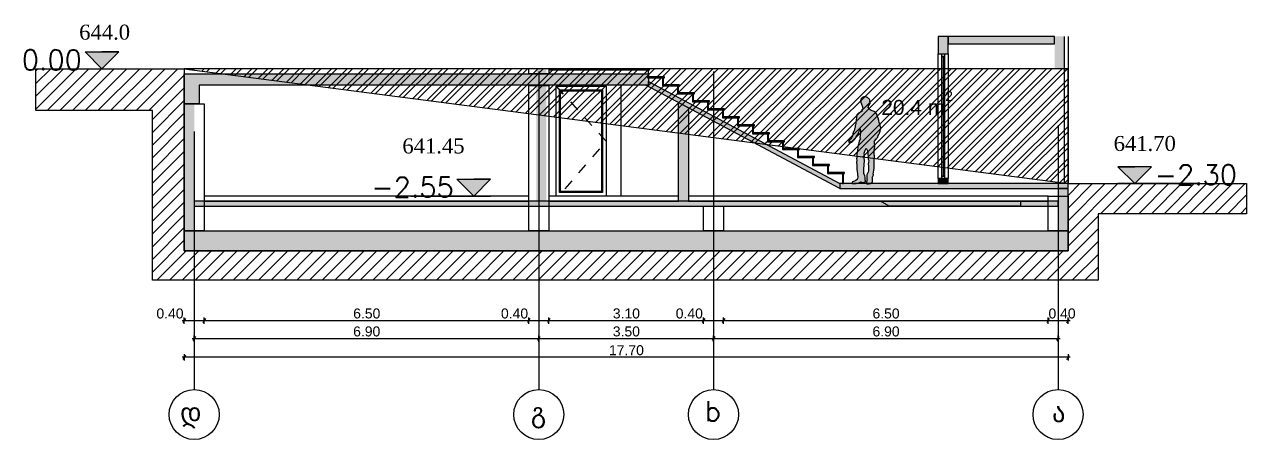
# Model space of a CAD drawing. Header units: millimetres. Extents: x 475616349 to 476941521, y 4620115302 to 4621446928.
# Drawn here: x 476912193 to 476936668, y 4620578186 to 4620586505 of the extents above; entities that cross this region are included whole.
import ezdxf

# ---------------------------------------------------------------- set-up
doc = ezdxf.new("R2010")
doc.units = ezdxf.units.MM
doc.header["$MEASUREMENT"] = 0
doc.linetypes.add('Dashed', pattern=[423.333333, 211.666667, -211.666667])
for name, color, linetype, lineweight in [('0_0 Architecture_Pen_No__7', 7, 'Continuous', 0), ('0_0 Architecture_Pen_No__8', 8, 'Continuous', 0), ('0_Pen_No__1_Pen_No__250', 7, 'Continuous', 0), ('0_Pen_No__250_Pen_No__142', 142, 'Continuous', 0), ('2D Drafting - General_Pen_No__250_Pen_No__7', 7, 'Continuous', 0), ('2D Drafting - General_Pen_No__250_Pen_No__7_Pen_No__154', 154, 'Continuous', 0), ('2D Drafting - General_Pen_No__250_Pen_No__7_Pen_No__250', 7, 'Continuous', 0), ('2D Drafting - General_Pen_No__250_Pen_No__7_Pen_No__7', 7, 'Continuous', 0), ('2D Drafting - General_Pen_No__5', 5, 'Continuous', 0), ('2D Drafting - General_Pen_No__7_Pen_No__253', 252, 'Continuous', 0), ('a-iataki_Pen_No__5_Pen_No__5_Pen_No__142', 142, 'Continuous', 0), ('gegmebi_Pen_No__7_Pen_No__250', 7, 'Continuous', 0), ('kar-panjara_Pen_No__7_Pen_No__250', 7, 'Continuous', 0), ('New_2D Drafting - General_Pen_No__1', 1, 'Continuous', 0), ('New_2D Drafting - General_Pen_No__250_Pen_No__7', 7, 'Continuous', 0), ('New_2D Drafting - General_Pen_No__7_Pen_No__250', 7, 'Continuous', 0), ('New_2D Drafting - General_Pen_No__7_Pen_No__7', 7, 'Continuous', 0), ('New_New_piketebi_Pen_No__7_Pen_No__1', 1, 'Continuous', 0), ('New_R03_Nakveti_Pen_No__1', 1, 'Continuous', 0), ('New_reg_nak_Pen_No__250', 7, 'Continuous', 0), ('New_shenobebi_Pen_No__4', 7, 'Continuous', 0), ('New_shenobebi_Pen_No__7', 7, 'Continuous', 0), ('zoma_Pen_No__142', 142, 'Continuous', 0), ('zoma_Pen_No__1_Pen_No__142', 142, 'Continuous', 0), ('zoma_Pen_No__5_Pen_No__5_Pen_No__142', 142, 'Continuous', 0)]:
    doc.layers.add(name, color=color, linetype=linetype, lineweight=lineweight)
doc.layers.add('New_R03_Nakveti', color=7, linetype='Continuous')
doc.layers.add('zoma', color=7, linetype='Continuous')
doc.styles.add('GENERATED_STYLE_2', font='arial.ttf')
doc.styles.add('GENERATED_STYLE_8', font='times.ttf')
doc.styles.add('GENERATED_STYLE_9', font='sylfaen.ttf')
doc.dimstyles.new('GENERATED_STYLE__1', dxfattribs={"dimtxt": 200, "dimasz": 64.421331, "dimexe": 0.18, "dimexo": 3, "dimgap": 0.09, "dimtad": 1, "dimtih": 1, "dimtoh": 1, "dimlfac": 0.001, "dimzin": 0, "dimdsep": 46, "dimtxsty": 'GENERATED_STYLE_2', "dimblk": 'ARROWHEAD_2', "dimblk1": 'ARROWHEAD_2', "dimblk2": 'ARROWHEAD_2', "dimcen": 0.09, "dimclrd": 142, "dimclre": 142, "dimclrt": 142, "dimadec": 0, "dimazin": 0, "dimtfac": 1, "dimtdec": 4, "dimtmove": 0, "dimatfit": 3, "dimfxl": 1, "dimtolj": 1, "dimtzin": 0, "dimarcsym": 0})
doc.dimstyles.new('GENERATED_STYLE__3', dxfattribs={"dimtxt": 200, "dimasz": 64.421331, "dimexe": 0.18, "dimexo": 3, "dimgap": 0.09, "dimtad": 1, "dimtih": 1, "dimtoh": 1, "dimlfac": 0.001, "dimzin": 0, "dimdsep": 46, "dimtxsty": 'GENERATED_STYLE_2', "dimblk": 'ARROWHEAD_2', "dimblk1": 'ARROWHEAD_2', "dimblk2": 'ARROWHEAD_2', "dimcen": 0.09, "dimclrd": 142, "dimclre": 142, "dimclrt": 142, "dimadec": 0, "dimazin": 0, "dimtfac": 1, "dimtdec": 4, "dimtmove": 2, "dimatfit": 3, "dimfxl": 1, "dimtolj": 1, "dimtzin": 0, "dimarcsym": 0})

# ---------------------------------------------------------------- blocks, each defined once
blk = doc.blocks.new('Standing Man Contour 02 23')
at = {"layer": 'New_R03_Nakveti_Pen_No__1', "linetype": 'Continuous', "lineweight": 0}
blk.add_hatch(color=1, dxfattribs=at).paths.add_polyline_path([(-109, 855), (-110, 843), (-109, 830), (-98, 820), (-83, 829), (-79, 840), (-69, 846), (-60, 846), (-79, 829), (-72, 823), (-44, 833), (-35, 844), (-29, 853), (-24, 864), (-19, 860), (-13, 868), (-1, 880), (6, 884), (25, 913), (38, 937), (52, 956), (65, 976), (77, 997), (86, 1019), (97, 1043), (108, 1072), (120, 1095), (125, 1046), (130, 1024), (120, 980), (111, 914), (125, 899), (105, 868), (100, 850), (91, 814), (85, 789), (75, 744), (72, 711), (66, 682), (70, 663), (63, 627), (53, 578), (51, 545), (51, 519), (49, 495), (53, 469), (50, 425), (53, 377), (54, 314), (54, 291), (62, 244), (66, 202), (67, 181), (73, 173), (69, 166), (71, 147), (71, 128), (64, 103), (58, 90), (69, 89), (35, 62), (8, 48), (-15, 42), (-31, 35), (-39, 21), (-40, 15), (-43, 14), (-43, 5), (-22, 0), (0, 0), (43, 2), (93, 14), (134, 35), (140, 38), (140, 20), (156, 24), (201, 30), (222, 36), (230, 43), (228, 67), (222, 67), (222, 86), (221, 102), (217, 102), (222, 109), (221, 132), (216, 158), (194, 201), (193, 225), (191, 251), (193, 288), (205, 461), (200, 509), (204, 558), (203, 607), (216, 648), (221, 673), (242, 713), (253, 683), (268, 657), (273, 639), (277, 613), (277, 582), (280, 548), (279, 520), (283, 491), (291, 462), (287, 420), (282, 388), (284, 357), (286, 327), (287, 299), (288, 280), (286, 258), (278, 232), (270, 202), (255, 177), (255, 135), (256, 102), (254, 83), (253, 74), (258, 75), (256, 63), (251, 45), (245, 34), (247, 19), (243, 15), (244, 0), (255, -4), (291, -4), (328, 4), (351, 19), (368, 31), (369, 45), (368, 58), (370, 70), (366, 85), (370, 87), (367, 104), (361, 117), (365, 126), (377, 152), (387, 176), (387, 188), (384, 191), (396, 269), (400, 304), (403, 332), (403, 369), (403, 412), (404, 486), (406, 529), (407, 553), (404, 578), (400, 590), (398, 631), (400, 664), (409, 719), (413, 739), (413, 779), (409, 799), (410, 825), (404, 851), (416, 860), (426, 877), (442, 898), (446, 897), (455, 909), (471, 931), (483, 961), (496, 983), (509, 1008), (522, 1053), (528, 1080), (528, 1089), (531, 1100), (531, 1126), (521, 1154), (518, 1173), (502, 1226), (492, 1263), (479, 1311), (462, 1365), (453, 1384), (451, 1392), (448, 1399), (437, 1415), (431, 1421), (428, 1430), (402, 1442), (379, 1450), (360, 1458), (340, 1465), (320, 1477), (311, 1486), (307, 1488), (301, 1496), (298, 1502), (293, 1511), (284, 1509), (282, 1517), (282, 1533), (284, 1541), (284, 1548), (286, 1563), (287, 1568), (291, 1570), (297, 1570), (302, 1574), (307, 1585), (312, 1602), (315, 1606), (320, 1601), (320, 1625), (315, 1648), (314, 1667), (319, 1664), (317, 1673), (299, 1696), (287, 1708), (275, 1718), (264, 1727), (260, 1726), (250, 1731), (232, 1736), (216, 1737), (207, 1736), (194, 1739), (180, 1735), (166, 1725), (164, 1730), (153, 1718), (147, 1708), (143, 1709), (139, 1697), (131, 1681), (127, 1659), (131, 1654), (131, 1642), (134, 1620), (136, 1621), (138, 1614), (139, 1610), (143, 1613), (144, 1602), (147, 1592), (153, 1574), (158, 1560), (164, 1539), (168, 1524), (173, 1517), (180, 1514), (181, 1502), (168, 1493), (161, 1483), (156, 1475), (157, 1465), (162, 1455), (154, 1444), (128, 1428), (102, 1417), (90, 1410), (66, 1394), (54, 1379), (51, 1364), (47, 1324), (41, 1271), (35, 1220), (36, 1204), (28, 1180), (21, 1156), (17, 1127), (13, 1113), (5, 1097), (4, 1079), (-3, 1063), (-8, 1046), (-12, 1037), (-17, 1031), (-21, 1011), (-24, 1002), (-29, 992), (-26, 978), (-36, 957), (-45, 937), (-54, 925), (-55, 917), (-53, 907), (-57, 899), (-72, 890), (-77, 885), (-85, 881), (-94, 875)])
at = {"layer": 'New_R03_Nakveti_Pen_No__1', "color": 1, "linetype": 'Continuous', "lineweight": 0, "flags": 128}
blk.add_lwpolyline([(-109, 855), (-110, 843), (-109, 830), (-98, 820), (-83, 829), (-79, 840), (-69, 846), (-60, 846), (-79, 829), (-72, 823), (-44, 833), (-35, 844), (-29, 853), (-24, 864), (-19, 860), (-13, 868), (-1, 880), (6, 884), (25, 913), (38, 937), (52, 956), (65, 976), (77, 997), (86, 1019), (97, 1043), (108, 1072), (120, 1095), (125, 1046), (130, 1024), (120, 980), (111, 914), (125, 899), (105, 868), (100, 850), (91, 814), (85, 789), (75, 744), (72, 711), (66, 682), (70, 663), (63, 627), (53, 578), (51, 545), (51, 519), (49, 495), (53, 469), (50, 425), (53, 377), (54, 314), (54, 291), (62, 244), (66, 202), (67, 181), (73, 173), (69, 166), (71, 147), (71, 128), (64, 103), (58, 90), (69, 89), (35, 62), (8, 48), (-15, 42), (-31, 35), (-39, 21), (-40, 15), (-43, 14), (-43, 5), (-22, 0), (0, 0), (43, 2), (93, 14), (134, 35), (140, 38), (140, 20), (156, 24), (201, 30), (222, 36), (230, 43), (228, 67), (222, 67), (222, 86), (221, 102), (217, 102), (222, 109), (221, 132), (216, 158), (194, 201), (193, 225), (191, 251), (193, 288), (205, 461), (200, 509), (204, 558), (203, 607), (216, 648), (221, 673), (242, 713), (253, 683), (268, 657), (273, 639), (277, 613), (277, 582), (280, 548), (279, 520), (283, 491), (291, 462), (287, 420), (282, 388), (284, 357), (286, 327), (287, 299), (288, 280), (286, 258), (278, 232), (270, 202), (255, 177), (255, 135), (256, 102), (254, 83), (253, 74), (258, 75), (256, 63), (251, 45), (245, 34), (247, 19), (243, 15), (244, 0), (255, -4), (291, -4), (328, 4), (351, 19), (368, 31), (369, 45), (368, 58), (370, 70), (366, 85), (370, 87), (367, 104), (361, 117), (365, 126), (377, 152), (387, 176), (387, 188), (384, 191), (396, 269), (400, 304), (403, 332), (403, 369), (403, 412), (404, 486), (406, 529), (407, 553), (404, 578), (400, 590), (398, 631), (400, 664), (409, 719), (413, 739), (413, 779), (409, 799), (410, 825), (404, 851), (416, 860), (426, 877), (442, 898), (446, 897), (455, 909), (471, 931), (483, 961), (496, 983), (509, 1008), (522, 1053), (528, 1080), (528, 1089), (531, 1100), (531, 1126), (521, 1154), (518, 1173), (502, 1226), (492, 1263), (479, 1311), (462, 1365), (453, 1384), (451, 1392), (448, 1399), (437, 1415), (431, 1421), (428, 1430), (402, 1442), (379, 1450), (360, 1458), (340, 1465), (320, 1477), (311, 1486), (307, 1488), (301, 1496), (298, 1502), (293, 1511), (284, 1509), (282, 1517), (282, 1533), (284, 1541), (284, 1548), (286, 1563), (287, 1568), (291, 1570), (297, 1570), (302, 1574), (307, 1585), (312, 1602), (315, 1606), (320, 1601), (320, 1625), (315, 1648), (314, 1667), (319, 1664), (317, 1673), (299, 1696), (287, 1708), (275, 1718), (264, 1727), (260, 1726), (250, 1731), (232, 1736), (216, 1737), (207, 1736), (194, 1739), (180, 1735), (166, 1725), (164, 1730), (153, 1718), (147, 1708), (143, 1709), (139, 1697), (131, 1681), (127, 1659), (131, 1654), (131, 1642), (134, 1620), (136, 1621), (138, 1614), (139, 1610), (143, 1613), (144, 1602), (147, 1592), (153, 1574), (158, 1560), (164, 1539), (168, 1524), (173, 1517), (180, 1514), (181, 1502), (168, 1493), (161, 1483), (156, 1475), (157, 1465), (162, 1455), (154, 1444), (128, 1428), (102, 1417), (90, 1410), (66, 1394), (54, 1379), (51, 1364), (47, 1324), (41, 1271), (35, 1220), (36, 1204), (28, 1180), (21, 1156), (17, 1127), (13, 1113), (5, 1097), (4, 1079), (-3, 1063), (-8, 1046), (-12, 1037), (-17, 1031), (-21, 1011), (-24, 1002), (-29, 992), (-26, 978), (-36, 957), (-45, 937), (-54, 925), (-55, 917), (-53, 907), (-57, 899), (-72, 890), (-77, 885), (-85, 881), (-94, 875)], close=True, dxfattribs=at)
blk = doc.blocks.new('*D481', base_point=(476577134, 4620325126))
at = {"layer": 'zoma_Pen_No__142', "color": 142, "linetype": 'Continuous', "lineweight": 0, "transparency": 16777216}
for p, q in [((476915551, 4620580210), (476915592, 4620580210)), ((476915617, 4620580253), (476915568, 4620580168)), ((476915592, 4620580147), (476915592, 4620580274)), ((476915592, 4620580210), (476922492, 4620580210)), ((476922517, 4620580253), (476922468, 4620580168)), ((476922492, 4620580147), (476922492, 4620580274))]:
    blk.add_line(p, q, dxfattribs=at)
at = {"layer": 'zoma_Pen_No__142', "color": 142, "lineweight": 0, "transparency": 16777216, "insert": (476918776, 4620580250), "char_height": 200, "attachment_point": 7, "style": 'GENERATED_STYLE_2'}
blk.add_mtext('\\A1;{\\pql;\\fArial CYR|b0|i0|c204|p34;6.90}', dxfattribs=at)
blk = doc.blocks.new('ARROWHEAD_2')
at = {"color": 0, "linetype": 'Continuous', "lineweight": 0}
for p, q in [((0, 0), (-1, 0)), ((-0.38, -0.66), (0.38, 0.66))]:
    blk.add_line(p, q, dxfattribs=at)
blk = doc.blocks.new('*D482', base_point=(476577134, 4620325126))
at = {"layer": 'zoma_Pen_No__142', "color": 142, "linetype": 'Continuous', "lineweight": 0, "transparency": 16777216}
for p, q in [((476922517, 4620580253), (476922468, 4620580168)), ((476922492, 4620580210), (476925992, 4620580210)), ((476926017, 4620580253), (476925968, 4620580168)), ((476925992, 4620580147), (476925992, 4620580274))]:
    blk.add_line(p, q, dxfattribs=at)
at = {"layer": 'zoma_Pen_No__142', "color": 142, "lineweight": 0, "transparency": 16777216, "insert": (476923976, 4620580250), "char_height": 200, "attachment_point": 7, "style": 'GENERATED_STYLE_2'}
blk.add_mtext('\\A1;{\\pql;\\fArial CYR|b0|i0|c204|p34;3.50}', dxfattribs=at)
blk = doc.blocks.new('*D483', base_point=(476577134, 4620325126))
at = {"layer": 'zoma_Pen_No__142', "color": 142, "linetype": 'Continuous', "lineweight": 0, "transparency": 16777216}
for p, q in [((476926017, 4620580253), (476925968, 4620580168)), ((476925992, 4620580147), (476925992, 4620580274)), ((476925992, 4620580210), (476932892, 4620580210)), ((476932868, 4620580168), (476932917, 4620580253)), ((476932892, 4620580147), (476932892, 4620580274)), ((476932892, 4620580210), (476932934, 4620580210))]:
    blk.add_line(p, q, dxfattribs=at)
at = {"layer": 'zoma_Pen_No__142', "color": 142, "lineweight": 0, "transparency": 16777216, "insert": (476929176, 4620580250), "char_height": 200, "attachment_point": 7, "style": 'GENERATED_STYLE_2'}
blk.add_mtext('\\A1;{\\pql;\\fArial CYR|b0|i0|c204|p34;6.90}', dxfattribs=at)
blk = doc.blocks.new('*D484', base_point=(476577134, 4620325126))
at = {"layer": 'zoma_Pen_No__142', "color": 142, "linetype": 'Continuous', "lineweight": 0, "transparency": 16777216}
for p, q in [((476915417, 4620580612), (476915368, 4620580528)), ((476915393, 4620580506), (476915393, 4620580634)), ((476915817, 4620580612), (476915768, 4620580528)), ((476915793, 4620580506), (476915793, 4620580634)), ((476915351, 4620580570), (476915393, 4620580570)), ((476915393, 4620580570), (476915793, 4620580570))]:
    blk.add_line(p, q, dxfattribs=at)
at = {"layer": 'zoma_Pen_No__142', "color": 142, "lineweight": 0, "transparency": 16777216, "insert": (476914836, 4620580610), "char_height": 200, "attachment_point": 7, "style": 'GENERATED_STYLE_2'}
blk.add_mtext('\\A1;{\\pql;\\fArial CYR|b0|i0|c204|p34;0.40}', dxfattribs=at)
blk = doc.blocks.new('*D485', base_point=(476577134, 4620325126))
at = {"layer": 'zoma_Pen_No__142', "color": 142, "linetype": 'Continuous', "lineweight": 0, "transparency": 16777216}
for p, q in [((476915817, 4620580612), (476915768, 4620580528)), ((476915793, 4620580506), (476915793, 4620580634)), ((476922317, 4620580612), (476922268, 4620580528)), ((476922292, 4620580506), (476922292, 4620580634)), ((476915793, 4620580570), (476922292, 4620580570))]:
    blk.add_line(p, q, dxfattribs=at)
at = {"layer": 'zoma_Pen_No__142', "color": 142, "lineweight": 0, "transparency": 16777216, "char_height": 200, "attachment_point": 7, "style": 'GENERATED_STYLE_2'}
for s, insert in [('\\A1;{\\pql;\\fArial CYR|b0|i0|c204|p34;6.50}', (476918777, 4620580610)), ('\\A1;{\\pql;\\fArial CYR|b0|i0|c204|p34;0.40}', (476921736, 4620580610))]:
    blk.add_mtext(s, dxfattribs=dict(at, insert=insert))
blk = doc.blocks.new('*D486', base_point=(476577134, 4620325126))
at = {"layer": 'zoma_Pen_No__142', "color": 142, "linetype": 'Continuous', "lineweight": 0, "transparency": 16777216}
for p, q in [((476922317, 4620580612), (476922268, 4620580528)), ((476922292, 4620580506), (476922292, 4620580634)), ((476922717, 4620580612), (476922668, 4620580528)), ((476922693, 4620580506), (476922693, 4620580634)), ((476922292, 4620580570), (476922693, 4620580570))]:
    blk.add_line(p, q, dxfattribs=at)
blk = doc.blocks.new('*D487', base_point=(476577134, 4620325126))
at = {"layer": 'zoma_Pen_No__142', "color": 142, "linetype": 'Continuous', "lineweight": 0, "transparency": 16777216}
for p, q in [((476922717, 4620580612), (476922668, 4620580528)), ((476922693, 4620580506), (476922693, 4620580634)), ((476925817, 4620580612), (476925768, 4620580528)), ((476925792, 4620580506), (476925792, 4620580634)), ((476922693, 4620580570), (476925792, 4620580570))]:
    blk.add_line(p, q, dxfattribs=at)
at = {"layer": 'zoma_Pen_No__142', "color": 142, "lineweight": 0, "transparency": 16777216, "char_height": 200, "attachment_point": 7, "style": 'GENERATED_STYLE_2'}
for s, insert in [('\\A1;{\\pql;\\fArial CYR|b0|i0|c204|p34;3.10}', (476923976, 4620580610)), ('\\A1;{\\pql;\\fArial CYR|b0|i0|c204|p34;0.40}', (476925236, 4620580610))]:
    blk.add_mtext(s, dxfattribs=dict(at, insert=insert))
blk = doc.blocks.new('*D488', base_point=(476577134, 4620325126))
at = {"layer": 'zoma_Pen_No__142', "color": 142, "linetype": 'Continuous', "lineweight": 0, "transparency": 16777216}
for p, q in [((476925817, 4620580612), (476925768, 4620580528)), ((476925792, 4620580506), (476925792, 4620580634)), ((476926217, 4620580612), (476926168, 4620580528)), ((476926192, 4620580506), (476926192, 4620580634)), ((476925792, 4620580570), (476926192, 4620580570))]:
    blk.add_line(p, q, dxfattribs=at)
blk = doc.blocks.new('*D489', base_point=(476577134, 4620325126))
at = {"layer": 'zoma_Pen_No__142', "color": 142, "linetype": 'Continuous', "lineweight": 0, "transparency": 16777216}
for p, q in [((476926217, 4620580612), (476926168, 4620580528)), ((476926192, 4620580506), (476926192, 4620580634)), ((476932716, 4620580612), (476932667, 4620580528)), ((476926192, 4620580570), (476932692, 4620580570))]:
    blk.add_line(p, q, dxfattribs=at)
at = {"layer": 'zoma_Pen_No__142', "color": 142, "lineweight": 0, "transparency": 16777216, "insert": (476929176, 4620580610), "char_height": 200, "attachment_point": 7, "style": 'GENERATED_STYLE_2'}
blk.add_mtext('\\A1;{\\pql;\\fArial CYR|b0|i0|c204|p34;6.50}', dxfattribs=at)
blk = doc.blocks.new('*D490', base_point=(476577134, 4620325126))
at = {"layer": 'zoma_Pen_No__142', "color": 142, "linetype": 'Continuous', "lineweight": 0, "transparency": 16777216}
for p, q in [((476932716, 4620580612), (476932667, 4620580528)), ((476932692, 4620580506), (476932692, 4620580634)), ((476933068, 4620580528), (476933117, 4620580612)), ((476933092, 4620580506), (476933092, 4620580634)), ((476926192, 4620580570), (476932692, 4620580570)), ((476932692, 4620580570), (476933092, 4620580570)), ((476933092, 4620580570), (476933134, 4620580570))]:
    blk.add_line(p, q, dxfattribs=at)
at = {"layer": 'zoma_Pen_No__142', "color": 142, "lineweight": 0, "transparency": 16777216, "insert": (476932701, 4620580610), "char_height": 200, "attachment_point": 7, "style": 'GENERATED_STYLE_2'}
blk.add_mtext('\\A1;{\\pql;\\fArial CYR|b0|i0|c204|p34;0.40}', dxfattribs=at)
blk = doc.blocks.new('*D491', base_point=(476577134, 4620325126))
at = {"layer": 'zoma_Pen_No__142', "color": 142, "linetype": 'Continuous', "lineweight": 0, "transparency": 16777216}
for p, q in [((476915417, 4620579876), (476915368, 4620579791)), ((476915392, 4620579897), (476915392, 4620579770)), ((476933068, 4620579791), (476933117, 4620579876)), ((476933092, 4620579897), (476933092, 4620579770)), ((476915392, 4620579834), (476915351, 4620579834)), ((476933092, 4620579834), (476915392, 4620579834)), ((476933134, 4620579834), (476933092, 4620579834))]:
    blk.add_line(p, q, dxfattribs=at)
at = {"layer": 'zoma_Pen_No__142', "color": 142, "lineweight": 0, "transparency": 16777216, "insert": (476923900, 4620579874), "char_height": 200, "attachment_point": 7, "style": 'GENERATED_STYLE_2'}
blk.add_mtext('\\A1;{\\pql;\\fArial CYR|b0|i0|c204|p34;17.70}', dxfattribs=at)

msp = doc.modelspace()

# ---------------------------------------------------------------- hatches: boundary and pattern name
at = {"layer": '0_0 Architecture_Pen_No__8', "linetype": 'Continuous', "lineweight": 0, "true_color": 0x404040}
msp.add_hatch(color=250, dxfattribs=at).paths.add_polyline_path([(476915392.524, 4620582365.642), (476933092.142, 4620582365.642), (476933092.142, 4620581965.642), (476915392.524, 4620581965.642)])
at = {"layer": '0_Pen_No__250_Pen_No__142', "linetype": 'Continuous', "lineweight": 0}
for points in [[(476913744, 4620585615.642), (476913406.471, 4620585953.335), (476914081.693, 4620585953.171)], [(476934428.157, 4620583315.65), (476934765.686, 4620583653.343), (476934090.464, 4620583653.179)], [(476921190.831, 4620583065.642), (476920853.302, 4620583403.336), (476921528.525, 4620583403.171)]]:
    msp.add_hatch(color=142, dxfattribs=at).paths.add_polyline_path(points)
at = {"layer": '2D Drafting - General_Pen_No__250_Pen_No__7', "linetype": 'Continuous', "lineweight": 0}
for points in [[(476932822.873, 4620586265.634), (476930692.867, 4620586265.634), (476930692.867, 4620586115.634), (476932822.873, 4620586115.634)], [(476915592.32, 4620585515.641), (476915692.142, 4620585515.641), (476924692.876, 4620585515.641), (476924692.876, 4620585285.548), (476915692.142, 4620585285.548), (476915692.142, 4620584915.641), (476915392.524, 4620584915.641), (476915392.524, 4620585515.641)], [(476924639.176, 4620585285.548), (476924692.876, 4620585285.551), (476924692.873, 4620585358.71), (476928522.426, 4620583315.65), (476928522.426, 4620583265.556), (476928522.426, 4620583216.478)], [(476915592.124, 4620582965.642), (476915592.124, 4620582865.635), (476932892.159, 4620582865.635), (476932892.142, 4620582965.642)]]:
    msp.add_hatch(color=7, dxfattribs=at).paths.add_polyline_path(points)
at = {"layer": '2D Drafting - General_Pen_No__250_Pen_No__7_Pen_No__154', "linetype": 'Continuous', "lineweight": 0}
for points in [[(476915592.124, 4620582365.642), (476915592.124, 4620584915.642), (476915392.524, 4620584915.642), (476915392.524, 4620582365.642)], [(476932892.124, 4620582365.642), (476933091.883, 4620582365.642), (476933091.883, 4620583215.517), (476932892.124, 4620583215.517)]]:
    msp.add_hatch(color=154, dxfattribs=at).paths.add_polyline_path(points)
at = {"layer": '2D Drafting - General_Pen_No__250_Pen_No__7_Pen_No__7', "linetype": 'Continuous', "lineweight": 0}
for points in [[(476930692.867, 4620585915.65), (476930692.867, 4620586265.634), (476930493.046, 4620586265.634), (476930493.046, 4620585915.65)], [(476933021.892, 4620585615.642), (476933021.892, 4620586265.634), (476932821.892, 4620586265.634), (476932821.892, 4620585615.642)], [(476922642.142, 4620582965.642), (476922642.142, 4620585622.558), (476922442.142, 4620585622.558), (476922442.142, 4620582965.642)], [(476930692.867, 4620583315.65), (476930692.867, 4620583415.65), (476930493.046, 4620583415.65), (476930493.046, 4620583315.65)]]:
    msp.add_hatch(color=7, dxfattribs=at).paths.add_polyline_path(points)
at = {"layer": 'New_2D Drafting - General_Pen_No__1', "linetype": 'Continuous', "lineweight": 0}
h = msp.add_hatch(dxfattribs=at)
h.set_pattern_fill('STEEL', color=1, style=0, pattern_type=2)
h.set_pattern_definition([(45, (476577134.07, 4620325125.74), (-159.09903, 159.09903), []), (45, (476577081.04, 4620325178.77), (-159.09903, 159.09903), [])])
h.paths.add_polyline_path([(476933091.892, 4620585615.512), (476915392.524, 4620585615.642), (476933091.892, 4620583315.65)])
at = {"layer": 'New_2D Drafting - General_Pen_No__250_Pen_No__7', "linetype": 'Continuous', "lineweight": 0}
for points in [[(476925491.883, 4620582965.642), (476925291.878, 4620582965.642), (476925291.882, 4620584937.846), (476925491.883, 4620584831.21)], [(476933091.883, 4620583215.517), (476933091.883, 4620583315.65), (476928522.426, 4620583315.65), (476928522.426, 4620583215.517)], [(476932143.028, 4620582965.767), (476932143.028, 4620582865.635), (476929512.888, 4620582865.635), (476929337.191, 4620582965.767)]]:
    msp.add_hatch(color=7, dxfattribs=at).paths.add_polyline_path(points)
at = {"layer": 'New_2D Drafting - General_Pen_No__7_Pen_No__7', "linetype": 'Continuous', "lineweight": 0}
h = msp.add_hatch(dxfattribs=at)
h.set_pattern_fill('MASONRY_BLOCK', style=0, pattern_type=2)
h.set_pattern_definition([(45, (476577134.07, 4620325125.74), (-127.27922, 127.27922), [])])
h.paths.add_polyline_path([(476912422.057, 4620584779.918), (476912422.34, 4620585615.642), (476915392.516, 4620585615.642), (476915392.555, 4620581965.642), (476933092.347, 4620581965.642), (476933092.347, 4620583315.65), (476936667.639, 4620583315.65), (476936667.639, 4620582712.302), (476933692.673, 4620582712.302), (476933692.673, 4620581378.714), (476914754.884, 4620581378.714), (476914754.884, 4620584779.13)])

# ---------------------------------------------------------------- linework, layer by layer
at = {"layer": '0_0 Architecture_Pen_No__7', "color": 7, "linetype": 'Continuous', "lineweight": 0, "flags": 128}
msp.add_lwpolyline([(476915392.524, 4620582365.642), (476933092.142, 4620582365.642), (476933092.142, 4620581965.642), (476915392.524, 4620581965.642)], close=True, dxfattribs=at)
at = {"layer": '0_Pen_No__1_Pen_No__250', "color": 7, "linetype": 'Continuous', "lineweight": 0, "flags": 128}
for points in [[(476913744, 4620585615.642), (476913406.471, 4620585953.335), (476913744.082, 4620585953.253)], [(476913744, 4620585615.642), (476914081.693, 4620585953.171), (476913744.082, 4620585953.253)], [(476912481.611, 4620585615.95), (476914081.611, 4620585615.559)], [(476934428.157, 4620583315.65), (476934090.464, 4620583653.179), (476934428.075, 4620583653.261)], [(476934428.157, 4620583315.65), (476934765.686, 4620583653.343), (476934428.075, 4620583653.261)], [(476921190.831, 4620583065.642), (476920853.302, 4620583403.336), (476921190.913, 4620583403.253)], [(476921190.831, 4620583065.642), (476921528.525, 4620583403.171), (476921190.913, 4620583403.253)], [(476935690.546, 4620583315.958), (476934090.546, 4620583315.567)], [(476919928.442, 4620583065.95), (476921528.442, 4620583065.56)]]:
    msp.add_lwpolyline(points, dxfattribs=at)
at = {"layer": '0_Pen_No__250_Pen_No__142', "color": 142, "linetype": 'Continuous', "lineweight": 0, "flags": 128}
for points in [[(476913744, 4620585615.642), (476913406.471, 4620585953.335), (476914081.693, 4620585953.171)], [(476934428.157, 4620583315.65), (476934765.686, 4620583653.343), (476934090.464, 4620583653.179)], [(476921190.831, 4620583065.642), (476920853.302, 4620583403.336), (476921528.525, 4620583403.171)]]:
    msp.add_lwpolyline(points, close=True, dxfattribs=at)
at = {"layer": '2D Drafting - General_Pen_No__250_Pen_No__7', "color": 7, "linetype": 'Continuous', "lineweight": 0, "flags": 128}
for points in [[(476932822.873, 4620586265.634), (476930692.867, 4620586265.634), (476930692.867, 4620586115.634), (476932822.873, 4620586115.634)], [(476915592.32, 4620585515.641), (476915692.142, 4620585515.641), (476924692.876, 4620585515.641), (476924692.876, 4620585285.548), (476915692.142, 4620585285.548), (476915692.142, 4620584915.641), (476915392.524, 4620584915.641), (476915392.524, 4620585515.641)], [(476924639.176, 4620585285.548), (476924692.876, 4620585285.551), (476924692.873, 4620585358.71), (476928522.426, 4620583315.65), (476928522.426, 4620583265.556), (476928522.426, 4620583216.478)], [(476915592.124, 4620582965.642), (476915592.124, 4620582865.635), (476932892.159, 4620582865.635), (476932892.142, 4620582965.642)]]:
    msp.add_lwpolyline(points, close=True, dxfattribs=at)
at = {"layer": '2D Drafting - General_Pen_No__250_Pen_No__7_Pen_No__250', "color": 7, "linetype": 'Continuous', "lineweight": 0, "flags": 128}
for points in [[(476930692.867, 4620585915.65), (476930692.867, 4620586265.634), (476930493.046, 4620586265.634), (476930493.046, 4620585915.65)], [(476930692.867, 4620583315.65), (476930692.867, 4620583415.65), (476930493.046, 4620583415.65), (476930493.046, 4620583315.65)]]:
    msp.add_lwpolyline(points, close=True, dxfattribs=at)
at = {"layer": '2D Drafting - General_Pen_No__250_Pen_No__7_Pen_No__7', "color": 7, "linetype": 'Continuous', "lineweight": 0, "flags": 128}
msp.add_lwpolyline([(476932892.124, 4620582365.642), (476933091.883, 4620582365.642), (476933091.883, 4620583215.517), (476932892.124, 4620583215.517)], close=True, dxfattribs=at)
at = {"layer": '2D Drafting - General_Pen_No__7_Pen_No__253', "color": 252, "linetype": 'Continuous', "lineweight": 0, "flags": 128}
for points in [[(476922842.142, 4620585265.642), (476923842.143, 4620585265.642), (476923842.143, 4620583065.642), (476922842.142, 4620583065.642)], [(476922911.682, 4620585195.642), (476923772.143, 4620585195.642), (476923772.143, 4620583135.642), (476922911.682, 4620583135.642)], [(476922931.682, 4620585175.642), (476923752.143, 4620585175.642), (476923752.143, 4620583155.642), (476922931.682, 4620583155.642)]]:
    msp.add_lwpolyline(points, close=True, dxfattribs=at)
at = {"layer": '2D Drafting - General_Pen_No__7_Pen_No__253', "color": 252, "linetype": 'Dashed', "lineweight": 0, "flags": 128}
msp.add_lwpolyline([(476922842.142, 4620585265.642), (476923842.143, 4620584165.642), (476922892.143, 4620583065.642)], dxfattribs=at)
at = {"layer": 'gegmebi_Pen_No__7_Pen_No__250', "color": 7, "linetype": 'Continuous', "lineweight": 0, "flags": 128}
for points in [[(476915392.524, 4620585515.642), (476922291.411, 4620585515.642), (476922291.411, 4620585615.642), (476915392.524, 4620585615.642)], [(476915792.874, 4620582965.642), (476922291.411, 4620582965.642), (476922291.411, 4620583065.642), (476915792.874, 4620583065.642)], [(476922691.761, 4620582965.642), (476925291.878, 4620582965.642), (476925291.878, 4620583065.642), (476922691.761, 4620583065.642)], [(476925491.883, 4620582965.642), (476932691.533, 4620582965.642), (476932691.533, 4620583065.642), (476925491.883, 4620583065.642)]]:
    msp.add_lwpolyline(points, close=True, dxfattribs=at)
msp.add_lwpolyline([(476924312.142, 4620585515.642), (476924312.142, 4620585515.51)], dxfattribs=at)
at = {"layer": 'kar-panjara_Pen_No__7_Pen_No__250', "color": 7, "linetype": 'Continuous', "lineweight": 0, "flags": 128}
for points in [[(476933021.892, 4620585615.642), (476933021.892, 4620586265.634)], [(476933091.892, 4620586265.634), (476933091.892, 4620585615.642)], [(476922691.761, 4620585615.642), (476922691.761, 4620585515.642), (476922291.411, 4620585515.642), (476922291.411, 4620585615.642)], [(476933091.892, 4620585615.642), (476933091.892, 4620583315.65), (476933021.892, 4620583315.65), (476933021.892, 4620585615.642)]]:
    msp.add_lwpolyline(points, dxfattribs=at)
for points in [[(476922691.761, 4620585284.548), (476922691.761, 4620582365.642), (476922291.411, 4620582365.642), (476922291.411, 4620585284.548)], [(476915792.874, 4620584915.641), (476915792.874, 4620582365.642), (476915392.524, 4620582365.642), (476915392.524, 4620584915.641)], [(476933091.883, 4620583065.642), (476933091.883, 4620582365.642), (476932691.533, 4620582365.642), (476932691.533, 4620583065.642)], [(476926193.453, 4620582865.635), (476926193.453, 4620582365.642), (476925793.103, 4620582365.642), (476925793.103, 4620582865.635)]]:
    msp.add_lwpolyline(points, close=True, dxfattribs=at)
at = {"layer": 'New_2D Drafting - General_Pen_No__1', "color": 1, "linetype": 'Continuous', "lineweight": 0, "flags": 128}
msp.add_lwpolyline([(476933091.892, 4620585615.512), (476915392.524, 4620585615.642), (476933091.892, 4620583315.65)], close=True, dxfattribs=at)
at = {"layer": 'New_2D Drafting - General_Pen_No__250_Pen_No__7', "color": 7, "linetype": 'Continuous', "lineweight": 0, "flags": 128}
for points in [[(476925491.883, 4620582965.642), (476925291.878, 4620582965.642), (476925291.882, 4620584937.846), (476925491.883, 4620584831.21)], [(476933091.883, 4620583215.517), (476933091.883, 4620583315.65), (476928522.426, 4620583315.65), (476928522.426, 4620583215.517)], [(476932143.028, 4620582965.767), (476932143.028, 4620582865.635), (476929512.888, 4620582865.635), (476929337.191, 4620582965.767)]]:
    msp.add_lwpolyline(points, close=True, dxfattribs=at)
at = {"layer": 'New_2D Drafting - General_Pen_No__7_Pen_No__250', "color": 7, "linetype": 'Continuous', "lineweight": 0, "flags": 128}
msp.add_lwpolyline([(476912422.057, 4620584779.918), (476912422.34, 4620585615.642), (476915392.516, 4620585615.642), (476915392.555, 4620581965.642), (476933092.347, 4620581965.642), (476933092.347, 4620583315.65), (476936667.639, 4620583315.65), (476936667.639, 4620582712.302), (476933692.673, 4620582712.302), (476933692.673, 4620581378.714), (476914754.884, 4620581378.714), (476914754.884, 4620584779.13)], close=True, dxfattribs=at)
at = {"layer": 'New_reg_nak_Pen_No__250', "color": 7, "linetype": 'Continuous', "lineweight": 0}
for p, q in [((476915392.524, 4620585615.642), (476915392.524, 4620585515.641)), ((476933021.892, 4620585615.642), (476933091.892, 4620585615.642)), ((476924143.103, 4620583065.642), (476924143.103, 4620585284.548))]:
    msp.add_line(p, q, dxfattribs=at)
at = {"layer": 'New_shenobebi_Pen_No__4', "color": 7, "linetype": 'Continuous', "lineweight": 0}
for points in [[(476922694.17, 4620585595.65), (476924712.872, 4620585595.65), (476924712.872, 4620585615.65), (476922694.17, 4620585615.65)], [(476924672.872, 4620585435.65), (476925012.872, 4620585435.65), (476925012.872, 4620585455.65), (476924672.872, 4620585455.65)], [(476924972.872, 4620585435.65), (476924972.872, 4620585295.65), (476924992.872, 4620585295.65), (476924992.872, 4620585435.65)], [(476924972.872, 4620585275.65), (476925312.872, 4620585275.65), (476925312.872, 4620585295.65), (476924972.872, 4620585295.65)], [(476925272.872, 4620585275.65), (476925272.872, 4620585135.65), (476925292.872, 4620585135.65), (476925292.872, 4620585275.65)], [(476925272.872, 4620585115.65), (476925612.872, 4620585115.65), (476925612.872, 4620585135.65), (476925272.872, 4620585135.65)], [(476925572.872, 4620585115.65), (476925572.872, 4620584975.65), (476925592.872, 4620584975.65), (476925592.872, 4620585115.65)], [(476925572.872, 4620584955.65), (476925912.872, 4620584955.65), (476925912.872, 4620584975.65), (476925572.872, 4620584975.65)], [(476925872.872, 4620584955.65), (476925872.872, 4620584815.65), (476925892.872, 4620584815.65), (476925892.872, 4620584955.65)], [(476925872.872, 4620584795.65), (476926212.872, 4620584795.65), (476926212.872, 4620584815.65), (476925872.872, 4620584815.65)], [(476926172.872, 4620584795.65), (476926172.872, 4620584655.65), (476926192.872, 4620584655.65), (476926192.872, 4620584795.65)], [(476926172.872, 4620584635.65), (476926512.872, 4620584635.65), (476926512.872, 4620584655.65), (476926172.872, 4620584655.65)], [(476926472.872, 4620584635.65), (476926472.872, 4620584495.65), (476926492.872, 4620584495.65), (476926492.872, 4620584635.65)], [(476926472.872, 4620584475.65), (476926812.872, 4620584475.65), (476926812.872, 4620584495.65), (476926472.872, 4620584495.65)], [(476926772.872, 4620584475.65), (476926772.872, 4620584335.65), (476926792.872, 4620584335.65), (476926792.872, 4620584475.65)], [(476926772.872, 4620584315.65), (476927112.872, 4620584315.65), (476927112.872, 4620584335.65), (476926772.872, 4620584335.65)], [(476927072.872, 4620584315.65), (476927072.872, 4620584175.65), (476927092.872, 4620584175.65), (476927092.872, 4620584315.65)], [(476927072.872, 4620584155.65), (476927412.872, 4620584155.65), (476927412.872, 4620584175.65), (476927072.872, 4620584175.65)], [(476927372.872, 4620584155.65), (476927372.872, 4620584015.65), (476927392.872, 4620584015.65), (476927392.872, 4620584155.65)], [(476927372.872, 4620583995.65), (476927712.872, 4620583995.65), (476927712.872, 4620584015.65), (476927372.872, 4620584015.65)], [(476927672.872, 4620583995.65), (476927672.872, 4620583855.65), (476927692.872, 4620583855.65), (476927692.872, 4620583995.65)], [(476927672.872, 4620583835.65), (476928012.872, 4620583835.65), (476928012.872, 4620583855.65), (476927672.872, 4620583855.65)], [(476927972.872, 4620583835.65), (476927972.872, 4620583695.65), (476927992.872, 4620583695.65), (476927992.872, 4620583835.65)], [(476927972.872, 4620583675.65), (476928312.872, 4620583675.65), (476928312.872, 4620583695.65), (476927972.872, 4620583695.65)], [(476928272.872, 4620583675.65), (476928272.872, 4620583535.65), (476928292.872, 4620583535.65), (476928292.872, 4620583675.65)], [(476928272.872, 4620583515.65), (476928612.872, 4620583515.65), (476928612.872, 4620583535.65), (476928272.872, 4620583535.65)], [(476928572.872, 4620583515.65), (476928572.872, 4620583315.65), (476928592.872, 4620583315.65), (476928592.872, 4620583515.65)]]:
    msp.add_lwpolyline(points, close=True, dxfattribs=at)
msp.add_lwpolyline([(476924692.872, 4620585455.65), (476924692.872, 4620585595.65)], dxfattribs=at)
at = {"layer": 'New_shenobebi_Pen_No__7', "color": 7, "linetype": 'Continuous', "lineweight": 0}
for points in [[(476930492.867, 4620583415.65), (476930492.867, 4620585915.65), (476930692.867, 4620585915.65), (476930692.867, 4620583415.65)], [(476930567.867, 4620585915.65), (476930617.867, 4620585915.65), (476930617.867, 4620585865.65), (476930567.867, 4620585865.65)], [(476930567.867, 4620585865.65), (476930617.867, 4620585865.65), (476930617.867, 4620583465.65), (476930567.867, 4620583465.65)], [(476930567.867, 4620583465.65), (476930617.867, 4620583465.65), (476930617.867, 4620583415.65), (476930567.867, 4620583415.65)]]:
    msp.add_lwpolyline(points, close=True, dxfattribs=at)
msp.add_lwpolyline([(476930592.867, 4620585865.65), (476930592.867, 4620583465.65)], dxfattribs=at)
at = {"layer": 'zoma_Pen_No__5_Pen_No__5_Pen_No__142', "color": 142, "linetype": 'Continuous', "lineweight": 0}
for p, q in [((476922492.319, 4620585563.457), (476922492.319, 4620579180.467)), ((476925992.319, 4620585563.457), (476925992.319, 4620579180.467)), ((476915592.319, 4620584357.429), (476915592.319, 4620579180.467)), ((476932892.319, 4620584484.224), (476932892.319, 4620579180.467))]:
    msp.add_line(p, q, dxfattribs=at)
for centre in [(476915592.319, 4620578686.634), (476922492.319, 4620578686.634), (476925992.319, 4620578686.634), (476932892.319, 4620578686.634)]:
    msp.add_circle(centre, 501.115, dxfattribs=at)

# ---------------------------------------------------------------- block references
at = {"layer": 'New_R03_Nakveti', "color": 7, "linetype": 'Continuous', "lineweight": 0, "zscale": 1000}
msp.add_blockref('Standing Man Contour 02 23', (476928809.302, 4620583315.65), dxfattribs=at)

# ---------------------------------------------------------------- texts
at = {"layer": '2D Drafting - General_Pen_No__5', "color": 5, "lineweight": 0, "insert": (476929352.927, 4620584688.313), "char_height": 300, "attachment_point": 7, "style": 'GENERATED_STYLE_2'}
msp.add_mtext('{\\fArial CYR|b0|i0|c204|p34;20.4 m{\\H0.66x;\\S2^  ;}}', dxfattribs=at)
at = {"layer": 'a-iataki_Pen_No__5_Pen_No__5_Pen_No__142', "color": 142, "linetype": 'Continuous', "lineweight": 0, "insert": (476926140.703, 4620578954.594), "char_height": 400, "attachment_point": 3}
msp.add_mtext('\\A1;{\\pqr;\\Ftxt.shx;b}', dxfattribs=at)
at = {"layer": 'a-iataki_Pen_No__5_Pen_No__5_Pen_No__142', "color": 142, "linetype": 'Continuous', "lineweight": 0, "char_height": 400, "attachment_point": 3, "style": 'GENERATED_STYLE_9'}
for s, insert in [('\\A1;{\\pqr;\\fSylfaen|b0|i0|c0|p18;დ}', (476915740.703, 4620578935.894)), ('\\A1;{\\pqr;\\fSylfaen|b0|i0|c0|p18;გ}', (476922640.703, 4620578935.894)), ('\\A1;{\\pqr;\\fSylfaen|b0|i0|c0|p18;ა}', (476933040.703, 4620578935.894))]:
    msp.add_mtext(s, dxfattribs=dict(at, insert=insert))
at = {"layer": 'New_New_piketebi_Pen_No__7_Pen_No__1', "color": 1, "linetype": 'Continuous', "lineweight": 0, "char_height": 300, "style": 'GENERATED_STYLE_8'}
for s, insert, attachment_point in [('\\A1;{\\pqr;\\fTimes New Roman|b0|i0|c0|p18;6\\fTimes New Roman|b0|i0|c0|p18;4\\fTimes New Roman|b0|i0|c0|p18;4.\\fTimes New Roman|b0|i0|c0|p18;0}', (476914308.6, 4620586347.413), 6), ('\\A1;{\\pqr;\\fTimes New Roman|b0|i0|c0|p18;641.\\fTimes New Roman|b0|i0|c0|p18;70}', (476935251.971, 4620584116.474), 6), ('\\A1;{\\pql;\\fTimes New Roman|b0|i0|c0|p18;6\\fTimes New Roman|b0|i0|c0|p18;4\\fTimes New Roman|b0|i0|c0|p18;1.\\fTimes New Roman|b0|i0|c0|p18;45}', (476919761.604, 4620584067.469), 4)]:
    msp.add_mtext(s, dxfattribs=dict(at, insert=insert, attachment_point=attachment_point))
at = {"layer": 'zoma_Pen_No__1_Pen_No__142', "color": 142, "linetype": 'Continuous', "lineweight": 0, "char_height": 400}
for s, insert, attachment_point, rotation in [('\\A1;{\\pqr;\\Ftxt.shx;0\\Ftxt.shx;.00}', (476913341.685, 4620585592.695), 9, 359.9860128), ('\\A1;{\\pql;\\Ftxt.shx;-2.3\\Ftxt.shx;0}', (476934830.472, 4620583292.703), 7, 0.0139872), ('\\A1;{\\pqr;\\Ftxt.shx;-2.\\Ftxt.shx;55}', (476920788.517, 4620583042.695), 9, 359.9860128)]:
    msp.add_mtext(s, dxfattribs=dict(at, insert=insert, attachment_point=attachment_point, rotation=rotation))

# ---------------------------------------------------------------- dimensions: what is measured, and where the dimension line sits
at = {"layer": 'zoma', "color": 142, "linetype": 'Continuous', "lineweight": 0}
dim = msp.add_linear_dim(base=(476915392.338, 4620579833.551), p1=(476933092.494, 4620583723.647), p2=(476915392.338, 4620583723.591), angle=180, dimstyle='GENERATED_STYLE__1', dxfattribs=at)
dim.commit()
dim.dimension.update_dxf_attribs({"geometry": '*D491', "text_midpoint": (476924236.474, 4620579973.551), "dimtype": 160})
for base, p1, p2, dimstyle, picture, middle in [((476932691.792, 4620580570.064), (476926192.319, 4620580570.064), (476932691.792, 4620583723.647), 'GENERATED_STYLE__1', '*D489', (476929435.763, 4620580710.064)), ((476933092.494, 4620580570.064), (476932691.792, 4620583723.647), (476933092.494, 4620583723.647), 'GENERATED_STYLE__3', '*D490', (476932960.769, 4620580710.064)), ((476922292.411, 4620580570.064), (476915792.874, 4620580570.064), (476922292.411, 4620583073.647), 'GENERATED_STYLE__1', '*D485', (476919036.349, 4620580710.064)), ((476922692.761, 4620580570.064), (476922292.411, 4620583073.647), (476922692.761, 4620583073.647), 'GENERATED_STYLE__1', '*D486', (476921995.563, 4620580710.064)), ((476925792.319, 4620580570.064), (476922692.761, 4620583073.647), (476925792.319, 4620580570.064), 'GENERATED_STYLE__1', '*D487', (476924236.247, 4620580710.064)), ((476915792.874, 4620580570.064), (476915392.524, 4620580570.064), (476915792.874, 4620580570.064), 'GENERATED_STYLE__1', '*D484', (476915095.676, 4620580710.064)), ((476926192.319, 4620580570.064), (476925792.319, 4620580570.064), (476926192.319, 4620580570.064), 'GENERATED_STYLE__1', '*D488', (476925495.471, 4620580710.064)), ((476922492.319, 4620580210.357), (476915592.319, 4620580210.357), (476922492.319, 4620578973), 'GENERATED_STYLE__1', '*D481', (476919036.026, 4620580350.357)), ((476925992.142, 4620580210.357), (476922492.319, 4620578973), (476925992.142, 4620580210.357), 'GENERATED_STYLE__1', '*D482', (476924235.938, 4620580350.357)), ((476932892.142, 4620580210.357), (476925992.142, 4620580210.357), (476932892.142, 4620580210.357), 'GENERATED_STYLE__1', '*D483', (476929435.849, 4620580350.357))]:
    dim = msp.add_linear_dim(base=base, p1=p1, p2=p2, dimstyle=dimstyle, dxfattribs=at)
    dim.commit()
    dim.dimension.update_dxf_attribs({"geometry": picture, "text_midpoint": middle, "dimtype": 160})

doc.saveas('drawing.dxf')
